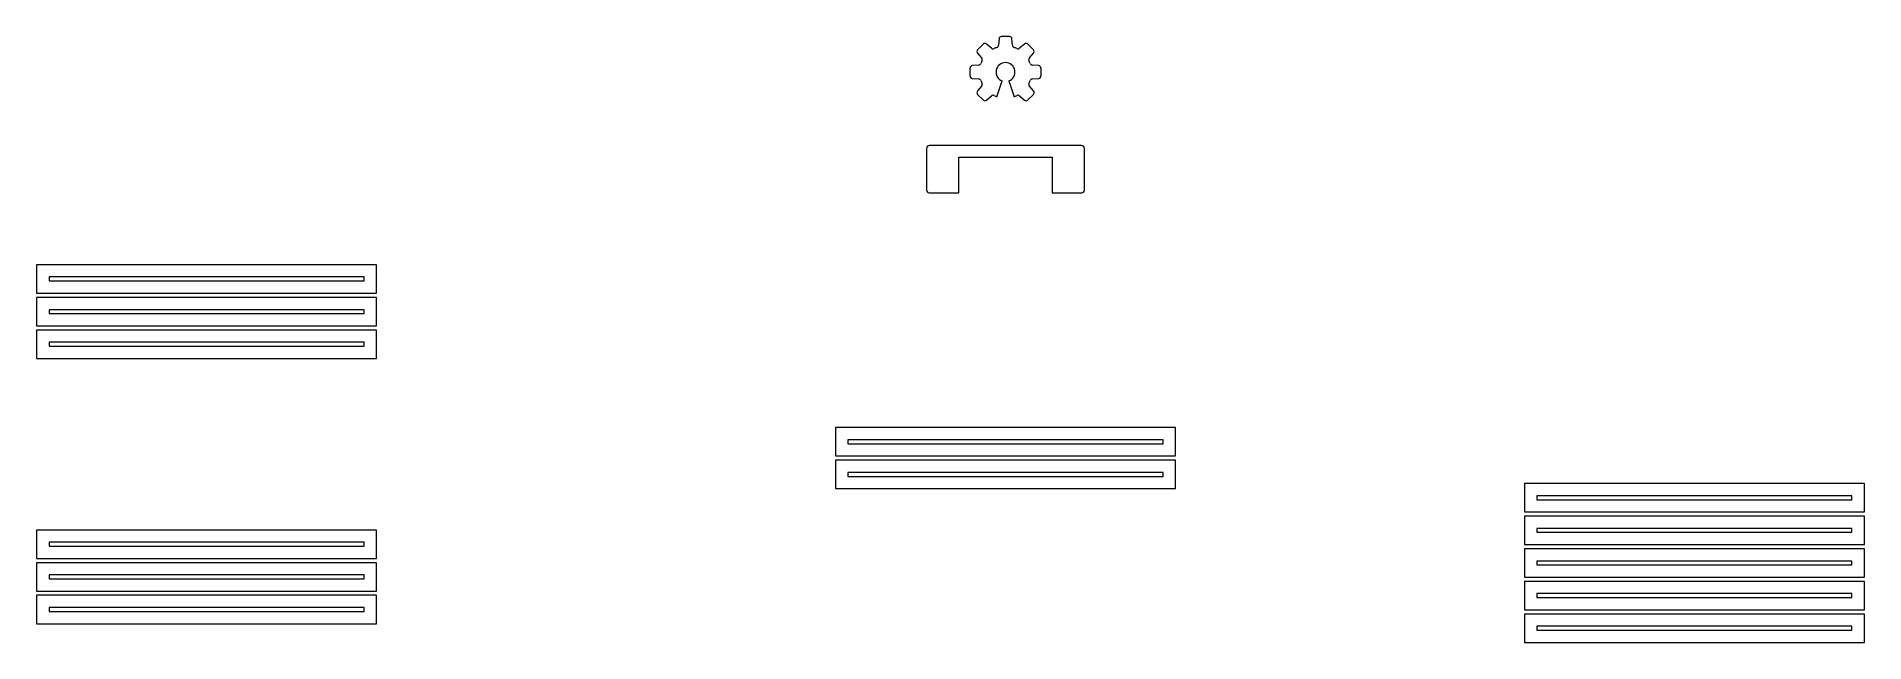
# Model space of a CAD drawing. Header units: millimetres. Extents: x 33 to 2348, y 363 to 1131.
import ezdxf

# ---------------------------------------------------------------- set-up
doc = ezdxf.new("R2010")
doc.units = ezdxf.units.MM

msp = doc.modelspace()

# ---------------------------------------------------------------- linework, layer by layer
at = {"color": 7, "linetype": 'Continuous', "lineweight": 15}
for p, q in [((1231.7, 1121.3), (1224.6, 1114.3)), ((1242.2, 1116.2), (1236, 1121.5)), ((1251.8, 1128), (1251.3, 1119.9)), ((1265, 1131), (1255, 1131)), ((1268.7, 1119.9), (1268.2, 1128)), ((1284, 1121.5), (1277.8, 1116.2)), ((1295.4, 1114.3), (1288.3, 1121.3)), ((1215, 1091), (1215, 1081)), ((1226.1, 1094.7), (1218, 1094.1)), ((1224.5, 1109.9), (1229.8, 1103.8)), ((1290.2, 1103.8), (1295.5, 1109.9)), ((1302, 1094.1), (1293.9, 1094.7)), ((1305, 1081), (1305, 1091)), ((1218, 1077.8), (1226.1, 1077.2)), ((1229.8, 1068.2), (1224.5, 1062)), ((1249.2, 1054.8), (1255.7, 1074.8)), ((1264.3, 1074.8), (1270.8, 1054.8)), ((1295.5, 1062), (1290.2, 1068.2)), ((1293.9, 1077.2), (1302, 1077.8)), ((1224.6, 1057.7), (1231.7, 1050.6)), ((1236, 1050.5), (1242.2, 1055.8)), ((1277.8, 1055.8), (1284, 1050.5)), ((1288.3, 1050.6), (1295.4, 1057.7)), ((1160, 989.3), (1160, 936.3)), ((1356.3, 993), (1163.7, 993)), ((1201, 978), (1319, 978)), ((1201, 933), (1201, 978)), ((1319, 978), (1319, 933)), ((1360, 936.3), (1360, 989.3)), ((1163.3, 933), (1201, 933)), ((1319, 933), (1356.7, 933)), ((463.3, 841.8), (32.5, 841.8)), ((32.5, 841.8), (32.5, 805.8)), ((463.3, 805.8), (463.3, 841.8)), ((447.5, 826.3), (48.3, 826.3)), ((48.3, 826.3), (48.3, 821.3)), ((48.3, 821.3), (447.5, 821.3)), ((447.5, 821.3), (447.5, 826.3)), ((32.5, 805.8), (463.3, 805.8)), ((463.3, 800.4), (32.5, 800.4)), ((32.5, 800.4), (32.5, 764.4)), ((463.3, 764.4), (463.3, 800.4)), ((32.5, 764.4), (463.3, 764.4)), ((447.5, 784.9), (48.3, 784.9)), ((48.3, 784.9), (48.3, 779.9)), ((48.3, 779.9), (447.5, 779.9)), ((447.5, 779.9), (447.5, 784.9)), ((463.3, 759.1), (32.5, 759.1)), ((32.5, 759.1), (32.5, 723.1)), ((447.5, 743.6), (48.3, 743.6)), ((48.3, 743.6), (48.3, 738.6)), ((447.5, 738.6), (447.5, 743.6)), ((463.3, 723.1), (463.3, 759.1)), ((32.5, 723.1), (463.3, 723.1)), ((48.3, 738.6), (447.5, 738.6)), ((1044.6, 635.6), (1044.6, 599.6)), ((1475.4, 635.6), (1044.6, 635.6)), ((1475.4, 599.6), (1475.4, 635.6)), ((1459.6, 620.1), (1060.4, 620.1)), ((1060.4, 620.1), (1060.4, 615.1)), ((1060.4, 615.1), (1459.6, 615.1)), ((1459.6, 615.1), (1459.6, 620.1)), ((1044.6, 599.6), (1475.4, 599.6)), ((1044.6, 594.2), (1044.6, 558.2)), ((1475.4, 594.2), (1044.6, 594.2)), ((1475.4, 558.2), (1475.4, 594.2)), ((1044.6, 558.2), (1475.4, 558.2)), ((1459.6, 578.7), (1060.4, 578.7)), ((1060.4, 578.7), (1060.4, 573.7)), ((1060.4, 573.7), (1459.6, 573.7)), ((1459.6, 573.7), (1459.6, 578.7)), ((1917.4, 564.6), (1917.4, 528.6)), ((2348.1, 564.6), (1917.4, 564.6)), ((2348.1, 528.6), (2348.1, 564.6)), ((2332.3, 549.1), (1933.2, 549.1)), ((1933.2, 549.1), (1933.2, 544.1)), ((1933.2, 544.1), (2332.3, 544.1)), ((2332.3, 544.1), (2332.3, 549.1)), ((1917.4, 528.6), (2348.1, 528.6)), ((1917.4, 523.3), (1917.4, 487.3)), ((2348.1, 523.3), (1917.4, 523.3)), ((2348.1, 487.3), (2348.1, 523.3)), ((32.5, 505.7), (32.5, 469.7)), ((463.3, 505.7), (32.5, 505.7)), ((447.5, 490.2), (48.3, 490.2)), ((48.3, 490.2), (48.3, 485.2)), ((447.5, 485.2), (447.5, 490.2)), ((463.3, 469.7), (463.3, 505.7)), ((1917.4, 487.3), (2348.1, 487.3)), ((2332.3, 507.8), (1933.2, 507.8)), ((1933.2, 507.8), (1933.2, 502.8)), ((1933.2, 502.8), (2332.3, 502.8)), ((2332.3, 502.8), (2332.3, 507.8)), ((32.5, 469.7), (463.3, 469.7)), ((32.5, 464.3), (32.5, 428.3)), ((463.3, 464.3), (32.5, 464.3)), ((48.3, 485.2), (447.5, 485.2)), ((463.3, 428.3), (463.3, 464.3)), ((1917.4, 481.9), (1917.4, 445.9)), ((2348.1, 481.9), (1917.4, 481.9)), ((2332.3, 466.4), (1933.2, 466.4)), ((1933.2, 466.4), (1933.2, 461.4)), ((2332.3, 461.4), (2332.3, 466.4)), ((2348.1, 445.9), (2348.1, 481.9)), ((447.5, 448.8), (48.3, 448.8)), ((48.3, 448.8), (48.3, 443.8)), ((48.3, 443.8), (447.5, 443.8)), ((447.5, 443.8), (447.5, 448.8)), ((1917.4, 445.9), (2348.1, 445.9)), ((1917.4, 440.6), (1917.4, 404.6)), ((2348.1, 440.6), (1917.4, 440.6)), ((1933.2, 461.4), (2332.3, 461.4)), ((2348.1, 404.6), (2348.1, 440.6)), ((32.5, 428.3), (463.3, 428.3)), ((32.5, 423), (32.5, 387)), ((463.3, 423), (32.5, 423)), ((463.3, 387), (463.3, 423)), ((2332.3, 425.1), (1933.2, 425.1)), ((1933.2, 425.1), (1933.2, 420.1)), ((1933.2, 420.1), (2332.3, 420.1)), ((2332.3, 420.1), (2332.3, 425.1)), ((447.5, 407.5), (48.3, 407.5)), ((48.3, 407.5), (48.3, 402.5)), ((48.3, 402.5), (447.5, 402.5)), ((447.5, 402.5), (447.5, 407.5)), ((1917.4, 404.6), (2348.1, 404.6)), ((1917.4, 399.2), (1917.4, 363.2)), ((2348.1, 399.2), (1917.4, 399.2)), ((2348.1, 363.2), (2348.1, 399.2)), ((32.5, 387), (463.3, 387)), ((2332.3, 383.7), (1933.2, 383.7)), ((1933.2, 383.7), (1933.2, 378.7)), ((1933.2, 378.7), (2332.3, 378.7)), ((2332.3, 378.7), (2332.3, 383.7)), ((1917.4, 363.2), (2348.1, 363.2))]:
    msp.add_line(p, q, dxfattribs=at)
for centre, radius, start, end in [((1226.9, 1112), 3.18, 135, 221), ((1234, 1119.1), 3.18, 49, 135), ((1244.3, 1118.5), 3.17, 229, 295.7922), ((1260, 1086), 33, 109.2078, 115.7922), ((1248.1, 1120.1), 3.17, 289.2078, 356), ((1255, 1127.8), 3.18, 90, 176), ((1265, 1127.8), 3.18, 4, 90), ((1271.9, 1120.1), 3.18, 184, 250.7922), ((1260, 1086), 33, 64.2078, 70.7922), ((1275.7, 1118.5), 3.17, 244.2078, 311), ((1286, 1119.1), 3.18, 45, 131), ((1293.1, 1112), 3.17, 319, 45), ((1218.2, 1091), 3.17, 94, 180), ((1225.8, 1097.9), 3.17, 274, 340.7922), ((1260, 1086), 33, 154.2078, 160.7922), ((1227.4, 1101.7), 3.18, 334.2078, 41), ((1260, 1086), 12, 290.9596, 249.0404), ((1292.6, 1101.7), 3.18, 139, 205.7922), ((1260, 1086), 33, 19.2078, 25.7922), ((1294.2, 1097.9), 3.17, 199.2078, 266), ((1301.8, 1091), 3.17, 0, 86), ((1218.2, 1081), 3.17, 180, 266), ((1225.8, 1074.1), 3.18, 19.2078, 86), ((1260, 1086), 33, 199.2078, 205.7922), ((1227.4, 1070.2), 3.18, 319, 25.7922), ((1292.6, 1070.2), 3.18, 154.2078, 221), ((1260, 1086), 33, 334.2078, 340.7922), ((1294.2, 1074.1), 3.17, 94, 160.7922), ((1301.8, 1081), 3.17, 274, 0), ((1226.9, 1059.9), 3.17, 139, 225), ((1234, 1052.9), 3.18, 225, 311), ((1244.3, 1053.4), 3.17, 64.2078, 131), ((1260, 1086), 33, 244.2078, 250.9242), ((1260, 1086), 33, 289.0758, 295.7922), ((1275.7, 1053.4), 3.17, 49, 115.7922), ((1286, 1052.9), 3.18, 229, 315), ((1293.1, 1059.9), 3.18, 315, 41), ((1163.7, 989.3), 3.68, 90, 180), ((1356.3, 989.3), 3.68, 0, 90), ((1163.3, 936.3), 3.28, 180, 270), ((1356.7, 936.3), 3.28, 270, 0)]:
    msp.add_arc(centre, radius, start, end, dxfattribs=at)

doc.saveas('drawing.dxf')
